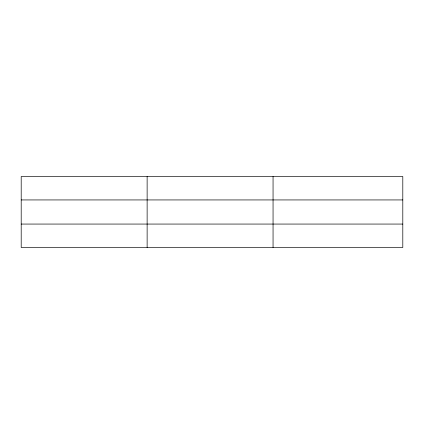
<?xml version="1.0" encoding="UTF-8"?>
<svg xmlns="http://www.w3.org/2000/svg" width="424" height="424" viewBox="0 0 424 424"><rect width="100%" height="100%" fill="white"/><g stroke="black" fill="none" stroke-linecap="round" stroke-linejoin="round"><path stroke-width="0.64" d="M147.128 247.483L147.128 176.517M273.056 247.483L273.056 176.517M402.8 224.063L402.8 247.483L21.2 247.483L21.2 176.517L402.8 176.517L402.8 224.063L21.2 224.063M21.2 199.937L402.8 199.937"/></g></svg>
